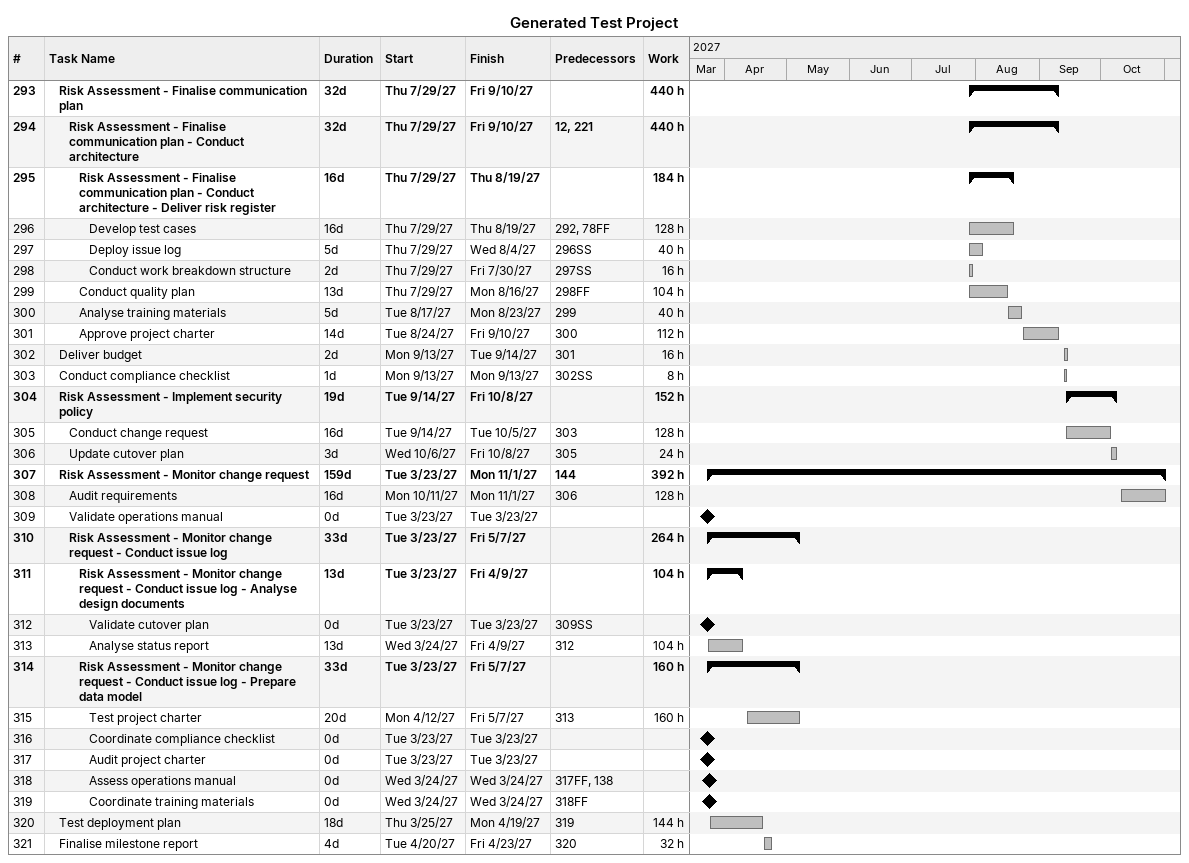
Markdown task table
Generated Test Project

| ID | Level | Task | Duration | Start | Finish | Predecessors | Work (h) |
|---|---|---|---|---|---|---|---|
| 293 | 2 | **Risk Assessment - Finalise communication plan** | 32d | 2027-07-29 | 2027-09-10 |  | 440 |
| 294 | 3 | **Risk Assessment - Finalise communication plan - Conduct architecture** | 32d | 2027-07-29 | 2027-09-10 | 12, 221 | 440 |
| 295 | 4 | **Risk Assessment - Finalise communication plan - Conduct architecture - Deliver risk register** | 16d | 2027-07-29 | 2027-08-19 |  | 184 |
| 296 | 5 | Develop test cases | 16d | 2027-07-29 | 2027-08-19 | 292, 78FF | 128 |
| 297 | 5 | Deploy issue log | 5d | 2027-07-29 | 2027-08-04 | 296SS | 40 |
| 298 | 5 | Conduct work breakdown structure | 2d | 2027-07-29 | 2027-07-30 | 297SS | 16 |
| 299 | 4 | Conduct quality plan | 13d | 2027-07-29 | 2027-08-16 | 298FF | 104 |
| 300 | 4 | Analyse training materials | 5d | 2027-08-17 | 2027-08-23 | 299 | 40 |
| 301 | 4 | Approve project charter | 14d | 2027-08-24 | 2027-09-10 | 300 | 112 |
| 302 | 2 | Deliver budget | 2d | 2027-09-13 | 2027-09-14 | 301 | 16 |
| 303 | 2 | Conduct compliance checklist | 1d | 2027-09-13 | 2027-09-13 | 302SS | 8 |
| 304 | 2 | **Risk Assessment - Implement security policy** | 19d | 2027-09-14 | 2027-10-08 |  | 152 |
| 305 | 3 | Conduct change request | 16d | 2027-09-14 | 2027-10-05 | 303 | 128 |
| 306 | 3 | Update cutover plan | 3d | 2027-10-06 | 2027-10-08 | 305 | 24 |
| 307 | 2 | **Risk Assessment - Monitor change request** | 159d | 2027-03-23 | 2027-11-01 | 144 | 392 |
| 308 | 3 | Audit requirements | 16d | 2027-10-11 | 2027-11-01 | 306 | 128 |
| 309 | 3 | Validate operations manual | 0d | 2027-03-23 | 2027-03-23 |  |  |
| 310 | 3 | **Risk Assessment - Monitor change request - Conduct issue log** | 33d | 2027-03-23 | 2027-05-07 |  | 264 |
| 311 | 4 | **Risk Assessment - Monitor change request - Conduct issue log - Analyse design documents** | 13d | 2027-03-23 | 2027-04-09 |  | 104 |
| 312 | 5 | Validate cutover plan | 0d | 2027-03-23 | 2027-03-23 | 309SS |  |
| 313 | 5 | Analyse status report | 13d | 2027-03-24 | 2027-04-09 | 312 | 104 |
| 314 | 4 | **Risk Assessment - Monitor change request - Conduct issue log - Prepare data model** | 33d | 2027-03-23 | 2027-05-07 |  | 160 |
| 315 | 5 | Test project charter | 20d | 2027-04-12 | 2027-05-07 | 313 | 160 |
| 316 | 5 | Coordinate compliance checklist | 0d | 2027-03-23 | 2027-03-23 |  |  |
| 317 | 5 | Audit project charter | 0d | 2027-03-23 | 2027-03-23 |  |  |
| 318 | 5 | Assess operations manual | 0d | 2027-03-24 | 2027-03-24 | 317FF, 138 |  |
| 319 | 5 | Coordinate training materials | 0d | 2027-03-24 | 2027-03-24 | 318FF |  |
| 320 | 2 | Test deployment plan | 18d | 2027-03-25 | 2027-04-19 | 319 | 144 |
| 321 | 2 | Finalise milestone report | 4d | 2027-04-20 | 2027-04-23 | 320 | 32 |
